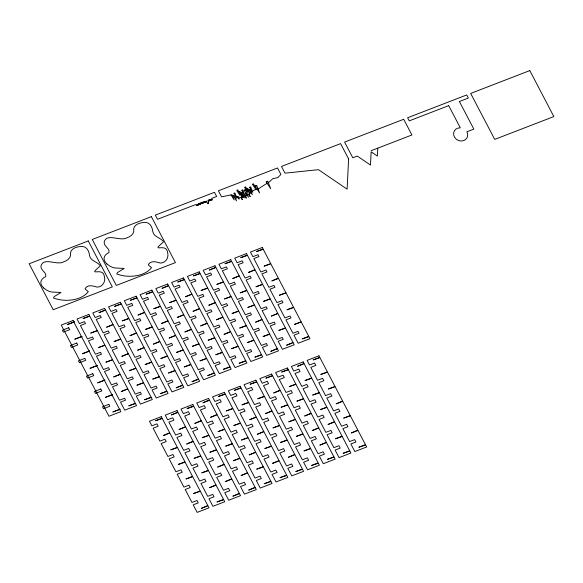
<?xml version="1.0" encoding="UTF-8"?>
<svg xmlns="http://www.w3.org/2000/svg" width="583" height="583" viewBox="0 0 583 583"><rect width="100%" height="100%" fill="white"/><g stroke="black" fill="none" stroke-linecap="round" stroke-linejoin="round"><path stroke-width="0.87" d="M377.777 148.148L377.383 156.069L371.138 151.82L370.482 165.055L357.262 156.069L352.795 157.789L344.582 142.084L403.706 119.267L411.926 134.972L371.196 150.691M252.118 191.377L251.441 192.39M242.812 196.602L243.322 196.005M246.245 194.758L245.319 195.742L246.274 198.213L244.824 195.888L243.818 195.822M268.406 182.705L272.684 178.77L277.778 177.589L280.926 174.477L277.523 167.97L218.392 190.787L221.569 196.857L231.385 194.817L230.97 194.941L234.169 199.889L232.238 195.035L233.79 195.786L233.346 195.866L236.545 200.814L234.614 195.939L235.598 196.267M249.692 193.469L248.963 194.139L250.216 196.69L248.642 194.234M267.218 183.193L258.203 188.95M252.475 191.224L254.312 190.007L257.292 189.162M249.808 193.264L250.901 192.601M242.55 196.733L241.34 197.156L242.331 199.729L240.823 197.346L238.483 197.294M448.655 105.654L409.237 120.87L407.612 117.759L466.735 94.942L468.368 98.053L459.353 101.529M247.688 194.438L248.686 194.226M236.283 196.172L238.119 197.36M106.9 263.939L109.874 266.103A14.327 12.76 26.3 0 0 114.822 267.969L124.223 268.442L117.416 272.574L116.717 273.915C127.058 278.12 144.314 277.085 151.536 267.612L148.709 265.309L148.381 264.412C151.325 260.164 156.404 261.891 160.259 263.071C165.608 263.152 169.004 257.744 167.678 252.818A13.117 11.675 26.3 0 0 166.898 250.187C164.005 244 150.603 252.803 163.349 242.069L163.386 241.53C160.624 237.58 153.912 237.194 152.797 231.684C152.476 227.625 150.341 222.786 145.743 222.371C141.254 222.371 134.607 223.741 133.638 228.915C134.906 233.389 130.752 236.625 126.948 237.791C120.419 241.821 106.529 232.573 104.16 242.098C103.708 246.507 110.245 248.409 108.955 252.585C103.563 255.041 102.214 259.493 106.929 263.99M43.674 287.973L46.647 290.145A14.327 12.76 26.3 0 0 51.596 292.01L60.996 292.484L54.19 296.609L53.483 297.949C63.831 302.162 81.088 301.12 88.31 291.653L85.482 289.343L85.154 288.454C88.091 284.205 93.178 285.932 97.033 287.113C102.382 287.193 105.778 281.778 104.452 276.859A13.117 11.675 26.3 0 0 103.672 274.229C100.779 268.034 87.377 276.845 100.123 266.103L100.159 265.564C97.397 261.621 90.686 261.228 89.563 255.726C89.25 251.659 87.115 246.82 82.516 246.412C78.027 246.405 71.381 247.782 70.412 252.949C71.68 257.424 67.526 260.659 63.715 261.833C57.192 265.863 43.302 256.615 40.934 266.139C40.482 270.541 47.019 272.443 45.729 276.619C40.336 279.082 38.981 283.535 43.703 288.031M266.664 181.437L266.897 181.86L266.147 181.743L270.629 188.673L267.765 181.153L267.203 181.801L266.978 181.335M255.631 185.693L255.864 186.115L255.114 186.006L259.588 192.937L256.724 185.416L256.163 186.064L255.937 185.591M252.884 184.104L252.512 184.323L255.711 189.278L253.663 183.9L253.102 184.031M249.896 187.099L249.531 187.318L252.731 192.266L250.683 186.895L250.122 187.026M249.48 189.562L249.116 189.781L252.315 194.729L250.267 189.358L249.699 189.49M247.105 188.637L246.733 188.856L249.932 193.804L247.892 188.433L247.323 188.564M244.998 187.15L244.627 187.369L247.826 192.317L245.786 186.946L245.217 187.07M244.59 189.956L244.824 190.379L244.073 190.262L248.555 197.192L245.691 189.672L245.122 190.32L244.896 189.854M245.64 193.483L247.054 196.07L245.749 193.447M242.018 190.138L241.646 190.357L244.845 195.312L242.798 189.941L242.236 190.065M241.595 192.601L241.231 192.82L244.43 197.775L242.382 192.405L241.821 192.528M241.697 195.006L243.111 197.593L241.807 194.97M239.219 191.676L238.687 192.062L237.9 189.985L237.332 190.116M237.113 190.189L236.749 190.408L239.941 195.363L238.811 191.938L242.047 196.85L240.007 191.479L239.438 191.603M237.755 196.529L239.168 199.109L237.864 196.493M234.133 193.184L233.761 193.403L236.96 198.351L234.92 192.98L234.351 193.111M459.397 101.515L473.848 129.12L466.866 131.809A7.222 6.428 26.3 0 1 463.07 140.794A7.222 6.428 26.3 0 1 453.712 135.11A7.222 6.428 26.3 0 1 460.315 127.83L448.706 105.64M348.605 158.94L347.104 189.162L318.442 169.668L285.029 173.166L281.502 166.432L340.589 143.629L348.605 158.94M206.142 201.157L206.091 202.155L205.61 201.521L205.806 202.25L204.56 201.448L205.15 202.257L203.744 201.784L204.312 202.541L203.54 201.9L203.693 203.022L202.614 202.031L203.081 203.241L201.973 202.265L202.163 203.656L201.645 202.935L201.74 203.598L201.15 202.738L201.405 203.664L200.698 202.935L201.091 203.686L200.465 203.205L200.647 204.341L199.896 203.066L199.845 204.385L198.635 203.533L199 204.633L198.533 204.05L198.592 205.114L198.125 204.065L198.307 205.005L197.324 204.261L197.499 205.085L196.879 204.531L197.214 205.653L195.516 204.626L157.519 219.288L155.34 215.12L214.471 192.303L216.65 196.471L211.848 198.322L212.248 200.122L211.396 199.167L211.673 199.845L211.25 199.401L211.316 200.122L210.813 199.269L210.864 200.355L210.004 199.583L210.325 200.508L209.435 199.605L209.669 200.916L209.006 199.809L209.312 200.814L208.656 200.005L208.685 201.157L207.963 200.45L208.619 203.496L208.299 203.132L207.92 203.78L206.142 201.157M88.281 240.947L29.15 263.764L53.199 309.726L112.33 286.909L88.281 240.947M151.383 216.65L92.252 239.467L116.308 285.43L175.432 262.612L151.383 216.65M529.801 70.601L470.67 93.426L494.719 139.388L553.85 116.571L529.801 70.601M73.079 320.533L61.251 325.095L108.955 416.255L120.783 411.693L73.079 320.533M88.849 314.448L77.022 319.01L79.426 323.609L84.484 321.656L85.482 323.572L80.425 325.525L87.443 338.927L92.5 336.974L93.506 338.891L88.448 340.844L95.459 354.253L100.516 352.3L101.522 354.216L96.465 356.162L103.475 369.571L108.533 367.618L109.538 369.535L104.481 371.488L111.491 384.889L116.549 382.944L117.555 384.853L112.497 386.806L119.515 400.215L124.573 398.262L125.571 400.178L120.513 402.132L124.726 410.17L136.546 405.608L135.467 403.538L128.726 405.863L135.343 403.312L127.852 388.985L121.228 391.543L127.728 388.752L120.236 374.432L113.612 376.982L120.113 374.199L112.614 359.871L105.873 362.203L112.497 359.645L104.998 345.318L98.257 347.643L104.882 345.092L97.383 330.765L90.642 333.09L97.266 330.532L89.767 316.205L83.026 318.537L89.651 315.979L88.849 314.448M104.612 308.363L92.784 312.925L95.197 317.524L100.254 315.571L101.253 317.487L96.195 319.433L103.213 332.842L108.27 330.889L109.269 332.806L104.211 334.759L111.229 348.168L116.287 346.215L117.285 348.124L112.228 350.077L119.245 363.486L124.303 361.533L125.301 363.449L120.244 365.403L127.262 378.804L132.319 376.858L133.325 378.768L128.267 380.721L135.278 394.13L140.335 392.177L141.341 394.093L136.284 396.046L140.488 404.085L152.316 399.523L151.23 397.453L144.489 399.778L151.114 397.227L143.615 382.9L136.874 385.225L143.498 382.667L135.999 368.347L129.258 370.671L135.883 368.113L128.384 353.786L121.76 356.344L128.267 353.56L120.768 339.233L114.028 341.558L120.645 339.007L113.153 324.68L106.529 327.231L113.029 324.447L105.538 310.12L98.913 312.677L105.414 309.894L104.612 308.363M120.382 302.278L108.555 306.84L110.959 311.439L116.017 309.486L117.023 311.402L111.965 313.348L118.976 326.757L124.033 324.804L125.039 326.72L119.981 328.674L126.992 342.075L132.049 340.129L133.055 342.039L127.998 343.992L135.016 357.401L140.073 355.448L141.071 357.364L136.014 359.317L143.032 372.719L148.089 370.766L149.088 372.683L144.03 374.636L151.048 388.045L156.106 386.092L157.104 388.008L152.046 389.961L156.259 398L168.086 393.438L167 391.368L160.259 393.693L166.884 391.142L159.385 376.815L152.644 379.139L159.261 376.582L151.769 362.262L145.029 364.586L151.646 362.028L144.154 347.701L137.53 350.259L144.03 347.475L136.539 333.148L129.914 335.706L136.415 332.915L128.916 318.595L122.175 320.92L128.799 318.362L121.3 304.034L114.559 306.366L121.184 303.809L120.382 302.278M136.145 296.193L124.325 300.755L126.73 305.354L131.787 303.4L132.786 305.317L127.728 307.263L134.746 320.672L139.803 318.719L140.802 320.635L135.744 322.588L142.762 335.99L147.82 334.044L148.825 335.954L143.768 337.907L150.778 351.316L155.836 349.363L156.842 351.279L151.784 353.232L158.795 366.634L163.852 364.681L164.858 366.598L159.8 368.551L166.811 381.96L171.868 380.007L172.874 381.923L167.817 383.876L172.029 391.914L183.849 387.352L182.77 385.283L176.146 387.841L182.647 385.057L175.155 370.73L168.407 373.054L175.031 370.496L167.532 356.177L160.791 358.501L167.416 355.943L159.917 341.616L153.3 344.174L159.8 341.39L152.301 327.063L145.561 329.388L152.185 326.83L144.686 312.51L138.062 315.06L144.569 312.277L137.071 297.949L130.33 300.281L136.947 297.724L136.145 296.193M151.915 290.108L140.088 294.67L142.492 299.268L147.55 297.315L148.556 299.232L143.498 301.178L150.516 314.587L155.566 312.634L156.572 314.55L151.514 316.503L158.532 329.905L163.59 327.959L164.588 329.869L159.531 331.822L166.549 345.231L171.606 343.278L172.604 345.194L167.547 347.147L174.565 360.549L179.622 358.596L180.621 360.513L175.563 362.466L182.581 375.875L187.639 373.922L188.644 375.838L183.587 377.784L187.792 385.829L199.619 381.267L198.533 379.198L191.916 381.756L198.417 378.972L190.918 364.645L184.177 366.969L190.801 364.411L183.302 350.091L176.562 352.416L183.186 349.858L175.687 335.531L169.063 338.089L175.563 335.305L168.072 320.978L161.447 323.536L167.948 320.745L160.456 306.425L153.708 308.75L160.332 306.192L152.841 291.864L146.093 294.196L152.717 291.638L151.915 290.108M167.685 284.023L155.858 288.585L158.263 293.183L163.32 291.23L164.319 293.147L159.268 295.093L166.279 308.502L171.336 306.549L172.342 308.465L167.285 310.418L174.295 323.82L179.353 321.874L180.358 323.784L175.301 325.737L182.311 339.146L187.369 337.193L188.375 339.109L183.317 341.062L190.335 354.464L195.392 352.511L196.391 354.428L191.333 356.381L198.351 369.79L203.409 367.837L204.407 369.753L199.35 371.699L203.562 379.744L215.382 375.182L214.304 373.113L207.679 375.671L214.18 372.887L206.688 358.56L199.947 360.884L206.564 358.326L199.073 344.006L192.324 346.331L198.949 343.773L191.457 329.446L184.833 332.004L191.333 329.22L183.834 314.893L177.217 317.451L183.718 314.66L176.219 300.34L169.478 302.664L176.102 300.107L168.604 285.779L161.979 288.337L168.487 285.553L167.685 284.023M183.448 277.938L171.628 282.5L174.033 287.098L179.09 285.145L180.089 287.062L175.031 289.008L182.049 302.417L187.107 300.464L188.105 302.38L183.047 304.333L190.065 317.735L195.123 315.789L196.121 317.699L191.064 319.652L198.082 333.061L203.139 331.108L204.145 333.024L199.087 334.977L206.098 348.379L211.155 346.426L212.161 348.343L207.103 350.296L214.114 363.705L219.172 361.751L220.177 363.668L215.12 365.614L219.325 373.659L231.152 369.097L230.074 367.028L223.325 369.352L229.95 366.802L222.451 352.475L215.71 354.799L222.334 352.241L214.836 337.921L208.095 340.246L214.719 337.688L207.22 323.361L200.596 325.919L207.103 323.135L199.605 308.808L192.98 311.366L199.488 308.575L191.989 294.255L185.365 296.805L191.865 294.021L184.374 279.694L177.633 282.026L184.25 279.468L183.448 277.938M199.218 271.853L187.391 276.415L189.796 281.013L194.853 279.06L195.859 280.97L190.801 282.923L197.812 296.332L202.869 294.379L203.875 296.295L198.818 298.248L205.828 311.65L210.886 309.704L211.891 311.614L206.834 313.567L213.852 326.976L218.909 325.022L219.908 326.939L214.85 328.892L221.868 342.294L226.925 340.341L227.924 342.257L222.866 344.21L229.884 357.619L234.942 355.666L235.94 357.583L230.883 359.529L235.095 367.574L246.922 363.012L245.837 360.943L239.096 363.267L245.72 360.717L238.221 346.389L231.48 348.714L238.104 346.156L230.606 331.829L223.981 334.387L230.482 331.603L222.99 317.276L216.366 319.834L222.866 317.05L215.375 302.723L208.75 305.281L215.251 302.49L207.759 288.17L201.011 290.494L207.635 287.936L200.137 273.609L193.396 275.934L200.02 273.383L199.218 271.853M214.989 265.768L203.161 270.33L205.566 274.928L210.623 272.975L211.622 274.885L206.564 276.838L213.582 290.247L218.64 288.293L219.638 290.21L214.58 292.163L221.598 305.565L226.656 303.612L227.661 305.528L222.604 307.481L229.615 320.89L234.672 318.937L235.678 320.854L230.62 322.807L237.631 336.209L242.688 334.256L243.694 336.172L238.636 338.125L245.654 351.534L250.705 349.581L251.71 351.498L246.653 353.444L250.865 361.489L262.685 356.927L261.607 354.858L254.866 357.182L261.483 354.632L253.991 340.304L247.243 342.629L253.867 340.071L246.376 325.744L239.628 328.076L246.252 325.518L238.753 311.191L232.012 313.516L238.636 310.965L231.138 296.638L224.397 298.962L231.021 296.404L223.522 282.085L216.781 284.409L223.406 281.851L215.907 267.524L209.282 270.082L215.79 267.298L214.989 265.768M230.751 259.675L218.924 264.245L221.329 268.836L226.386 266.89L227.392 268.799L222.334 270.752L229.352 284.161L234.41 282.208L235.408 284.125L230.351 286.078L237.368 299.48L242.426 297.527L243.424 299.443L238.367 301.396L245.385 314.805L250.442 312.852L251.441 314.769L246.383 316.722L253.401 330.124L258.458 328.171L259.457 330.087L254.407 332.04L261.417 345.449L266.475 343.496L267.48 345.413L262.423 347.359L266.628 355.404L278.455 350.842L277.37 348.772L270.752 351.33L277.253 348.539L269.754 334.219L263.013 336.544L269.637 333.986L262.139 319.659L255.514 322.217L262.022 319.433L254.523 305.106L247.782 307.43L254.407 304.88L246.908 290.553L240.167 292.877L246.784 290.319L239.292 275.999L232.668 278.55L239.168 275.766L231.677 261.439L224.929 263.764L231.553 261.213L230.751 259.675M246.522 253.59L234.694 258.16L237.099 262.751L242.156 260.805L243.162 262.714L238.104 264.667L245.115 278.076L250.173 276.123L251.178 278.04L246.121 279.993L253.131 293.395L258.189 291.442L259.195 293.358L254.137 295.311L261.148 308.72L266.205 306.767L267.211 308.684L262.153 310.63L269.171 324.039L274.229 322.086L275.227 324.002L270.169 325.955L277.187 339.364L282.245 337.411L283.243 339.321L278.186 341.274L282.398 349.319L294.226 344.757L293.14 342.687L286.515 345.245L293.023 342.454L285.524 328.134L278.783 330.459L285.4 327.901L277.909 313.574L271.284 316.132L277.785 313.348L270.293 299.021L263.545 301.345L270.169 298.795L262.678 284.468L255.93 286.792L262.554 284.234L255.055 269.914L248.438 272.465L254.939 269.681L247.44 255.354L240.699 257.679L247.323 255.128L246.522 253.59M262.284 247.505L250.464 252.075L252.869 256.666L257.926 254.72L258.925 256.629L253.867 258.582L260.885 271.991L265.943 270.038L266.941 271.955L261.884 273.908L268.901 287.31L273.959 285.357L274.957 287.273L269.9 289.226L276.918 302.635L281.975 300.682L282.981 302.599L277.923 304.545L284.934 317.954L289.991 316.001L290.997 317.917L285.94 319.87L292.95 333.272L298.008 331.326L299.013 333.236L293.956 335.189L298.161 343.234L309.988 338.672L308.91 336.602L302.162 338.927L308.786 336.369L301.294 322.049L294.546 324.374L301.171 321.816L293.672 307.489L286.931 309.821L293.555 307.263L286.056 292.936L279.315 295.26L285.94 292.71L278.441 278.382L271.816 280.94L278.324 278.149L270.825 263.829L264.084 266.154L270.709 263.596L263.21 249.269L256.469 251.594L263.086 249.043L262.284 247.505M74.354 321.882L67.256 324.622L74.354 321.882M68.714 327.741L62.41 330.175L63.409 332.091L69.72 329.657L68.714 327.741M81.97 336.435L74.872 339.175L81.97 336.435M76.73 343.059L70.426 345.493L71.425 347.41L77.736 344.976L76.73 343.059M89.585 350.995L82.495 353.728L89.585 350.995M84.754 358.385L78.443 360.819L79.448 362.735L85.752 360.301L84.754 358.385M97.201 365.548L90.11 368.288L97.201 365.548M92.77 373.703L86.459 376.137L87.465 378.054L93.768 375.62L92.77 373.703M104.816 380.101L97.725 382.842L104.816 380.101M100.786 389.029L94.475 391.463L95.481 393.372L101.785 390.938L100.786 389.029M112.439 394.655L105.341 397.395L112.439 394.655M108.802 404.347L102.491 406.781L103.497 408.698L109.801 406.264L108.802 404.347M120.054 409.215L112.956 411.948L120.054 409.215M161.287 416.67L149.467 421.232L151.871 425.83L156.929 423.877L158.175 426.26L153.118 428.214L159.888 441.149L164.945 439.203L166.191 441.586L161.134 443.532L167.904 456.474L172.962 454.521L174.208 456.904L169.15 458.857L175.92 471.793L180.978 469.84L182.224 472.223L177.166 474.176L183.936 487.118L188.994 485.165L190.24 487.548L185.183 489.501L191.953 502.437L197.01 500.484L198.256 502.867L193.199 504.82L197.163 512.399L208.991 507.829L207.934 505.818L201.317 508.376L207.788 505.534L200.319 491.265L193.549 493.531L200.173 490.981L192.703 476.705L185.933 478.978L192.558 476.42L185.088 462.151L178.318 464.425L184.942 461.867L177.472 447.598L170.702 449.872L177.327 447.314L169.857 433.045L163.233 435.596L169.704 432.761L162.242 418.485L155.472 420.758L162.089 418.2L161.287 416.67M177.057 410.585L165.229 415.147L167.634 419.745L172.692 417.792L173.938 420.175L168.881 422.128L175.651 435.064L180.708 433.118L181.954 435.501L176.897 437.447L183.667 450.389L188.724 448.436L189.978 450.819L184.92 452.772L191.69 465.708L196.748 463.755L197.994 466.138L192.937 468.091L199.707 481.033L204.764 479.08L206.01 481.463L200.953 483.416L207.723 496.352L212.78 494.399L214.027 496.782L208.969 498.735L212.933 506.314L224.761 501.744L223.704 499.733L216.934 502.007L223.559 499.449L216.089 485.18L209.465 487.731L215.943 484.896L208.474 470.619L201.703 472.893L208.32 470.335L200.858 456.066L194.088 458.34L200.705 455.782L193.235 441.513L186.618 444.064L193.09 441.229L185.62 426.953L179.003 429.511L185.474 426.676L178.004 412.4L171.387 414.958L177.859 412.115L177.057 410.585M192.82 404.5L181 409.062L183.405 413.66L188.462 411.707L189.708 414.09L184.651 416.043L191.421 428.979L196.478 427.033L197.724 429.416L192.667 431.362L199.437 444.304L204.495 442.351L205.741 444.734L200.683 446.687L207.453 459.623L212.511 457.67L213.757 460.053L208.699 462.006L215.47 474.948L220.527 472.995L221.773 475.378L216.716 477.331L223.486 490.267L228.543 488.314L229.797 490.697L224.739 492.65L228.704 500.229L240.524 495.659L239.475 493.648L232.85 496.206L239.321 493.364L231.852 479.095L225.235 481.645L231.706 478.811L224.236 464.534L217.619 467.092L224.091 464.25L216.621 449.981L209.851 452.255L216.475 449.697L209.006 435.428L202.235 437.702L208.86 435.144L201.39 420.868L194.766 423.426L201.244 420.591L193.775 406.315L187.005 408.588L193.629 406.03L192.82 404.5M208.59 398.415L196.762 402.977L199.167 407.575L204.225 405.622L205.471 408.005L200.421 409.958L207.191 422.894L212.248 420.948L213.495 423.324L208.437 425.277L215.207 438.219L220.265 436.266L221.511 438.649L216.453 440.602L223.223 453.538L228.281 451.585L229.527 453.968L224.47 455.921L231.24 468.863L236.297 466.91L237.543 469.293L232.486 471.246L239.256 484.181L244.313 482.228L245.56 484.611L240.502 486.565L244.466 494.144L256.294 489.574L255.237 487.563L248.62 490.121L255.092 487.279L247.622 473.01L240.998 475.56L247.476 472.726L240.007 458.449L233.236 460.723L239.861 458.165L232.391 443.896L225.621 446.17L232.245 443.612L224.776 429.343L218.006 431.617L224.623 429.059L217.16 414.783L210.536 417.341L217.007 414.506L209.537 400.23L202.92 402.787L209.392 399.945L208.59 398.415M224.36 392.33L212.533 396.892L214.938 401.49L219.995 399.537L221.241 401.92L216.184 403.873L222.954 416.809L228.011 414.863L229.257 417.239L224.2 419.192L230.97 432.134L236.028 430.181L237.274 432.564L232.216 434.517L238.986 447.452L244.044 445.499L245.297 447.882L240.24 449.836L247.01 462.778L252.067 460.825L253.314 463.208L248.256 465.161L255.026 478.096L260.084 476.143L261.33 478.526L256.272 480.479L260.237 488.058L272.064 483.489L271.008 481.478L264.237 483.752L270.855 481.194L263.392 466.925L256.622 469.191L263.239 466.64L255.777 452.364L249.152 454.922L255.624 452.08L248.154 437.811L241.384 440.085L248.008 437.527L240.539 423.258L233.768 425.532L240.393 422.974L232.923 408.698L226.153 410.971L232.777 408.421L225.308 394.144L218.538 396.418L225.162 393.86L224.36 392.33M240.123 386.245L228.303 390.807L230.708 395.405L235.765 393.452L237.011 395.835L231.954 397.788L238.724 410.724L243.781 408.778L245.028 411.153L239.97 413.107L246.74 426.049L251.798 424.096L253.044 426.479L247.986 428.432L254.756 441.367L259.814 439.414L261.06 441.797L256.003 443.75L262.773 456.693L267.83 454.74L269.076 457.123L264.019 459.076L270.789 472.011L275.846 470.058L277.093 472.441L272.035 474.394L275.999 481.973L287.827 477.404L286.77 475.393L280 477.666L286.625 475.109L279.155 460.84L272.538 463.39L279.009 460.555L271.54 446.279L264.769 448.553L271.394 445.995L263.924 431.726L257.3 434.284L263.778 431.442L256.309 417.173L249.684 419.724L256.163 416.889L248.693 402.613L241.923 404.886L248.54 402.328L241.078 388.059L234.308 390.333L240.925 387.775L240.123 386.245M255.893 380.16L244.066 384.722L246.471 389.32L251.528 387.367L252.774 389.75L247.717 391.703L254.487 404.638L259.544 402.685L260.79 405.068L255.733 407.021L262.51 419.964L267.568 418.011L268.814 420.394L263.756 422.347L270.527 435.282L275.584 433.329L276.83 435.712L271.773 437.665L278.543 450.608L283.6 448.655L284.847 451.038L279.789 452.984L286.559 465.926L291.617 463.973L292.863 466.356L287.805 468.309L291.77 475.888L303.597 471.319L302.541 469.308L295.77 471.581L302.395 469.024L294.925 454.755L288.301 457.305L294.779 454.47L287.31 440.194L280.54 442.468L287.157 439.91L279.694 425.641L272.924 427.915L279.541 425.357L272.079 411.088L265.454 413.639L271.926 410.804L264.456 396.527L257.686 398.801L264.31 396.243L256.841 381.974L250.071 384.248L256.695 381.69L255.893 380.16M271.663 374.075L259.836 378.637L262.241 383.235L267.298 381.282L268.544 383.665L263.487 385.618L270.257 398.553L275.314 396.6L276.561 398.983L271.503 400.936L278.273 413.879L283.331 411.926L284.577 414.309L279.519 416.262L286.289 429.197L291.347 427.244L292.593 429.627L287.536 431.58L294.306 444.523L299.363 442.57L300.609 444.953L295.559 446.899L302.329 459.841L307.387 457.888L308.633 460.271L303.575 462.224L307.54 469.803L319.36 465.234L318.311 463.223L311.541 465.496L318.158 462.938L310.695 448.662L303.925 450.936L310.542 448.385L303.073 434.109L296.302 436.383L302.927 433.825L295.457 419.556L288.687 421.83L295.311 419.272L287.842 405.003L281.072 407.269L287.696 404.719L280.226 390.442L273.602 393L280.08 390.158L272.611 375.889L265.841 378.163L272.465 375.605L271.663 374.075M287.426 367.99L275.599 372.552L278.011 377.15L283.068 375.197L284.315 377.58L279.257 379.533L286.027 392.468L291.085 390.515L292.331 392.898L287.273 394.851L294.043 407.794L299.101 405.841L300.347 408.224L295.289 410.177L302.06 423.112L307.117 421.159L308.363 423.542L303.306 425.495L310.076 438.438L315.133 436.485L316.38 438.868L311.322 440.814L318.092 453.756L323.15 451.803L324.396 454.186L319.338 456.139L323.303 463.718L335.13 459.149L334.074 457.138L327.303 459.411L333.928 456.853L326.458 442.577L319.834 445.135L326.312 442.3L318.843 428.024L312.218 430.582L318.697 427.74L311.227 413.471L304.603 416.029L311.082 413.187L303.612 398.918L296.842 401.184L303.459 398.634L295.996 384.357L289.226 386.631L295.843 384.073L288.381 369.804L281.604 372.078L288.228 369.52L287.426 367.99M303.196 361.905L291.369 366.467L293.774 371.065L298.831 369.112L300.077 371.495L295.02 373.448L301.79 386.383L306.847 384.43L308.094 386.813L303.036 388.766L309.806 401.709L314.864 399.756L316.11 402.139L311.052 404.092L317.83 417.027L322.887 415.074L324.133 417.457L319.076 419.41L325.846 432.346L330.904 430.4L332.15 432.783L327.092 434.729L333.862 447.671L338.92 445.718L340.166 448.101L335.108 450.054L339.073 457.626L350.9 453.064L349.844 451.053L343.074 453.326L349.698 450.768L342.228 436.492L335.458 438.766L342.075 436.215L334.613 421.939L327.989 424.497L334.46 421.655L326.997 407.386L320.22 409.66L326.844 407.102L319.375 392.833L312.605 395.099L319.229 392.548L311.759 378.272L304.989 380.546L311.614 377.988L304.144 363.719L297.519 366.277L303.998 363.435L303.196 361.905M318.959 355.819L307.139 360.381L309.544 364.98L314.601 363.027L315.848 365.41L310.79 367.363L317.56 380.298L322.618 378.345L323.864 380.728L318.806 382.681L325.576 395.624L330.634 393.671L331.88 396.054L326.823 398.007L333.593 410.942L338.65 408.989L339.896 411.372L334.839 413.325L341.609 426.26L346.666 424.315L347.913 426.698L342.855 428.643L349.625 441.586L354.683 439.633L355.929 442.016L350.871 443.969L354.843 451.541L366.663 446.979L365.614 444.967L358.837 447.241L365.461 444.683L357.991 430.407L351.374 432.965L357.845 430.13L350.376 415.854L343.606 418.128L350.23 415.57L342.76 401.301L336.136 403.859L342.615 401.017L335.145 386.748L328.375 389.014L334.999 386.463L327.529 372.187L320.759 374.461L327.384 371.903L319.914 357.634L313.144 359.908L319.761 357.35L318.959 355.819"/></g></svg>
